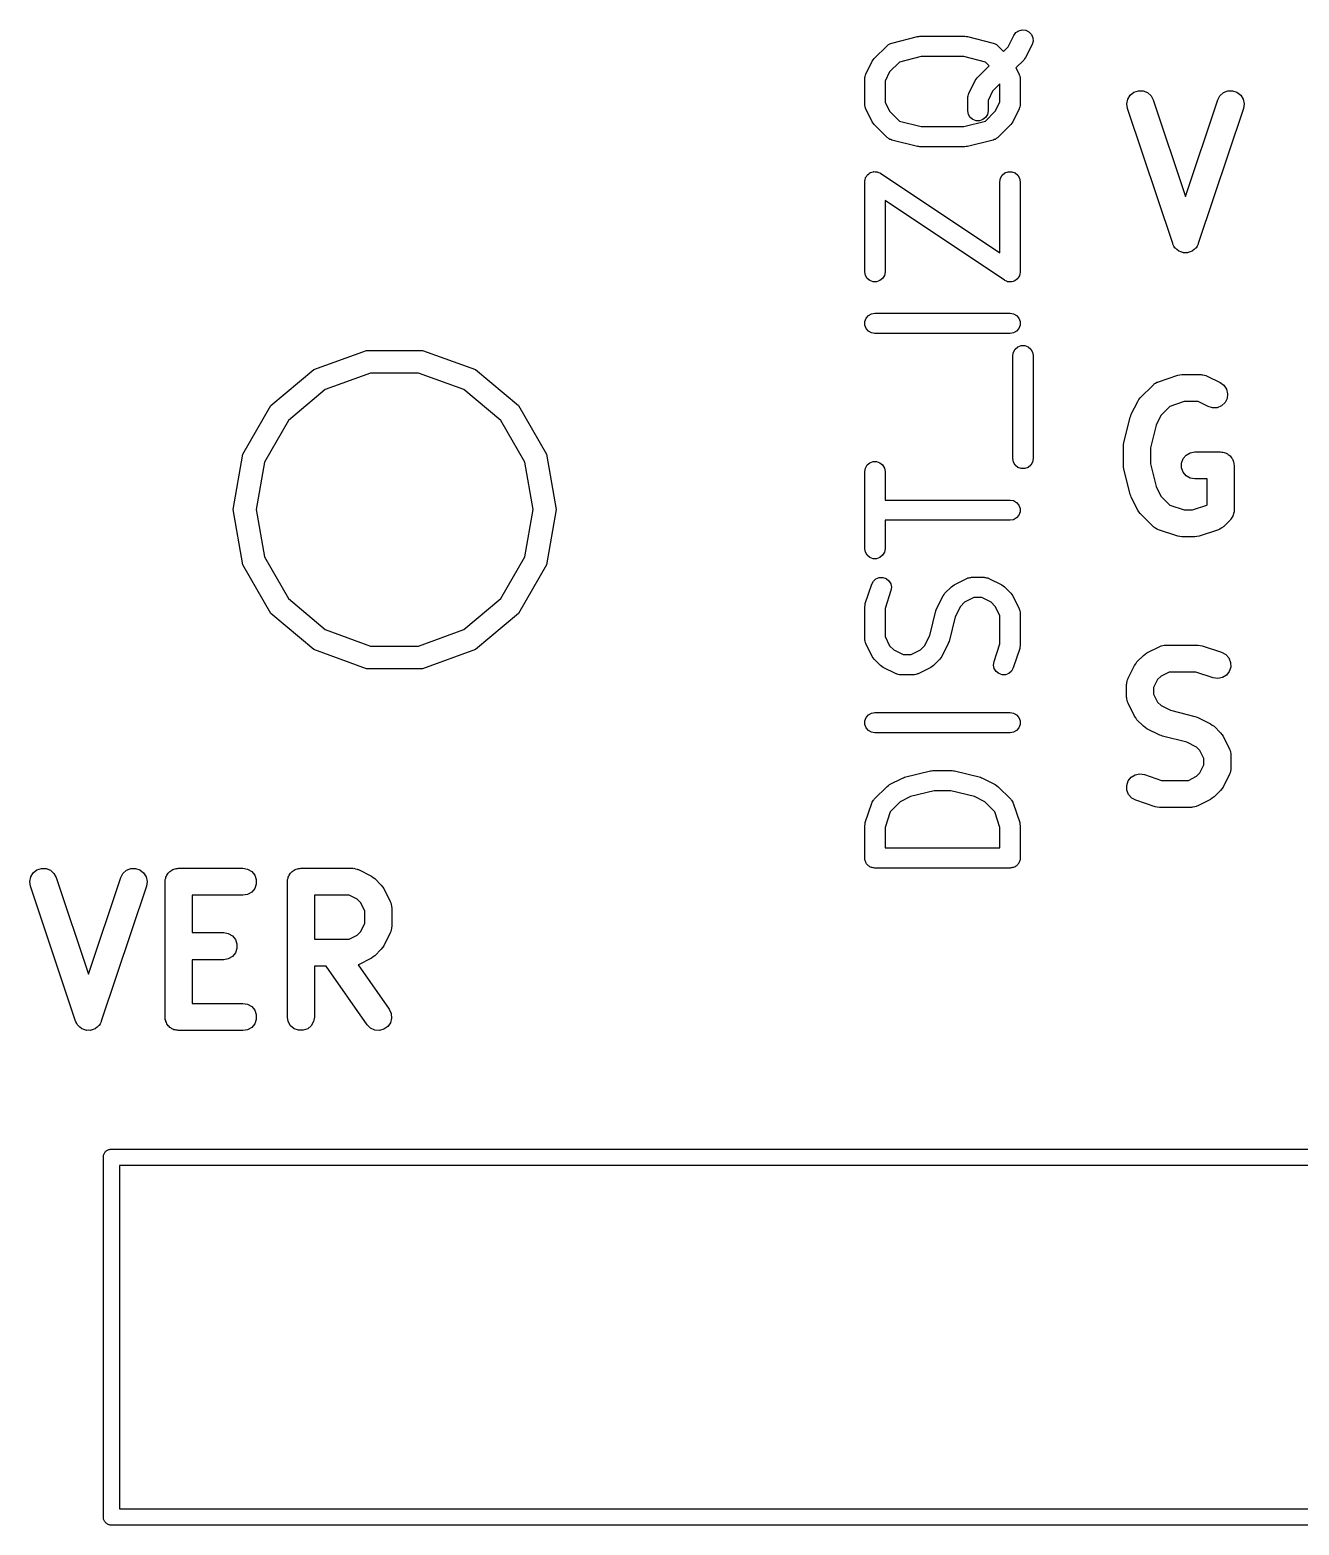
# Model space of a CAD drawing. Extents: x 0 to 100, y 0 to 100.
# Drawn here: x 15.3 to 24.69, y 49.49 to 60.55 of the extents above; entities that cross this region are included whole.
import ezdxf

# ---------------------------------------------------------------- set-up
doc = ezdxf.new("R2010")
doc.units = 0
doc.header["$MEASUREMENT"] = 0
doc.layers.add('BLACK', color=7, linetype='CONTINUOUS')

msp = doc.modelspace()

# ---------------------------------------------------------------- linework, layer by layer
at = {"layer": 'BLACK', "linetype": 'CONTINUOUS'}
for p, q in [((21.677, 60.449), (21.8675, 60.4966)), ((21.8675, 60.4966), (21.8767, 60.4972)), ((21.8767, 60.4972), (21.8857, 60.4988)), ((21.8857, 60.4988), (22.219, 60.4988)), ((22.219, 60.4988), (22.2281, 60.4972)), ((22.2281, 60.4972), (22.2372, 60.4966)), ((22.2372, 60.4966), (22.4277, 60.449)), ((22.5384, 60.4206), (22.5805, 60.505)), ((22.5805, 60.505), (22.5961, 60.5259)), ((22.5961, 60.5259), (22.6178, 60.5402)), ((22.6178, 60.5402), (22.6431, 60.5463)), ((22.6431, 60.5463), (22.669, 60.5433)), ((22.669, 60.5433), (22.6923, 60.5317)), ((22.6923, 60.5317), (22.7102, 60.5128)), ((22.7102, 60.5128), (22.7206, 60.4889)), ((22.7206, 60.4889), (22.7221, 60.4629)), ((21.547, 60.334), (21.6422, 60.4292)), ((21.6422, 60.4292), (21.6481, 60.4333)), ((21.6481, 60.4333), (21.6533, 60.4383)), ((21.6533, 60.4383), (21.6587, 60.4408)), ((21.6587, 60.4408), (21.6635, 60.4442)), ((21.6635, 60.4442), (21.6705, 60.446)), ((21.6705, 60.446), (21.677, 60.449)), ((22.4277, 60.449), (22.4343, 60.446)), ((22.4343, 60.446), (22.4412, 60.4442)), ((22.4412, 60.4442), (22.4461, 60.4408)), ((22.4461, 60.4408), (22.4515, 60.4383)), ((22.4515, 60.4383), (22.4567, 60.4333)), ((22.4567, 60.4333), (22.4626, 60.4292)), ((22.4626, 60.4292), (22.5048, 60.387)), ((22.5048, 60.387), (22.5384, 60.4206)), ((22.7147, 60.4379), (22.6671, 60.3426)), ((22.7221, 60.4629), (22.7147, 60.4379)), ((21.4853, 60.2193), (21.5329, 60.3145)), ((21.5329, 60.3145), (21.5401, 60.3242)), ((21.5401, 60.3242), (21.547, 60.334)), ((21.7336, 60.3085), (21.6616, 60.2365)), ((21.8949, 60.3488), (21.7336, 60.3085)), ((22.2098, 60.3488), (21.8949, 60.3488)), ((22.3712, 60.3085), (22.2098, 60.3488)), ((22.3089, 60.1911), (22.3987, 60.281)), ((22.3987, 60.281), (22.3712, 60.3085)), ((22.653, 60.3232), (22.596, 60.2661)), ((22.596, 60.2661), (22.6195, 60.2193)), ((22.6599, 60.333), (22.653, 60.3232)), ((22.6671, 60.3426), (22.6599, 60.333)), ((21.4774, 60.1857), (21.4781, 60.19)), ((21.4774, 59.9952), (21.4774, 60.1857)), ((21.4779, 60.1943), (21.4804, 60.2027)), ((21.4781, 60.19), (21.4779, 60.1943)), ((21.4804, 60.2027), (21.4819, 60.2114)), ((21.4819, 60.2114), (21.4841, 60.2151)), ((21.4841, 60.2151), (21.4853, 60.2193)), ((21.6616, 60.2365), (21.6274, 60.168)), ((21.6274, 60.168), (21.6274, 60.0129)), ((22.2472, 60.0764), (22.2948, 60.1716)), ((22.2948, 60.1716), (22.302, 60.1813)), ((22.302, 60.1813), (22.3089, 60.1911)), ((22.4774, 60.1475), (22.4235, 60.0937)), ((22.4774, 60.0129), (22.4774, 60.1475)), ((22.6195, 60.2193), (22.6207, 60.2151)), ((22.6207, 60.2151), (22.6229, 60.2114)), ((22.6229, 60.2114), (22.6244, 60.2027)), ((22.6244, 60.2027), (22.6269, 60.1943)), ((22.6269, 60.1943), (22.6266, 60.19)), ((22.6266, 60.19), (22.6274, 60.1857)), ((22.6274, 60.1857), (22.6274, 59.9952)), ((22.2393, 60.0429), (22.24, 60.0471)), ((22.2393, 59.9476), (22.2393, 60.0429)), ((22.2398, 60.0514), (22.2423, 60.0599)), ((22.24, 60.0471), (22.2398, 60.0514)), ((22.2423, 60.0599), (22.2438, 60.0685)), ((22.2438, 60.0685), (22.246, 60.0723)), ((22.246, 60.0723), (22.2472, 60.0764)), ((22.4235, 60.0937), (22.3893, 60.0252)), ((23.4167, 60.0004), (23.4237, 60.0344)), ((23.4237, 60.0344), (23.4418, 60.064)), ((23.4418, 60.064), (23.469, 60.0856)), ((23.469, 60.0856), (23.502, 60.0965)), ((23.502, 60.0965), (23.5367, 60.0956)), ((23.5367, 60.0956), (23.569, 60.0828)), ((23.569, 60.0828), (23.595, 60.0598)), ((23.595, 60.0598), (23.6115, 60.0292)), ((24.0885, 60.0292), (24.105, 60.0598)), ((24.105, 60.0598), (24.131, 60.0828)), ((24.131, 60.0828), (24.1633, 60.0956)), ((24.1633, 60.0956), (24.198, 60.0965)), ((24.198, 60.0965), (24.2309, 60.0856)), ((24.2309, 60.0856), (24.2582, 60.064)), ((24.2582, 60.064), (24.2763, 60.0344)), ((24.2763, 60.0344), (24.2833, 60.0004)), ((21.4781, 59.991), (21.4774, 59.9952)), ((21.4779, 59.9867), (21.4781, 59.991)), ((21.4804, 59.9782), (21.4779, 59.9867)), ((21.4819, 59.9696), (21.4804, 59.9782)), ((21.4841, 59.9658), (21.4819, 59.9696)), ((21.4853, 59.9617), (21.4841, 59.9658)), ((21.5329, 59.8665), (21.4853, 59.9617)), ((21.6274, 60.0129), (21.6616, 59.9444)), ((21.6616, 59.9444), (21.7336, 59.8725)), ((22.2438, 59.922), (22.2393, 59.9476)), ((22.2568, 59.8994), (22.2438, 59.922)), ((22.3712, 59.8725), (22.4431, 59.9444)), ((22.3848, 59.922), (22.3717, 59.8994)), ((22.3893, 59.9476), (22.3848, 59.922)), ((22.3893, 60.0252), (22.3893, 59.9476)), ((22.4431, 59.9444), (22.4774, 60.0129)), ((22.6195, 59.9617), (22.5718, 59.8665)), ((22.6207, 59.9658), (22.6195, 59.9617)), ((22.6229, 59.9696), (22.6207, 59.9658)), ((22.6244, 59.9782), (22.6229, 59.9696)), ((22.6269, 59.9867), (22.6244, 59.9782)), ((22.6274, 59.9952), (22.6266, 59.991)), ((22.6266, 59.991), (22.6269, 59.9867)), ((23.4218, 59.966), (23.4167, 60.0004)), ((23.7551, 58.966), (23.4218, 59.966)), ((23.6115, 60.0292), (23.85, 59.3138)), ((23.85, 59.3138), (24.0885, 60.0292)), ((24.2782, 59.966), (23.9449, 58.966)), ((24.2833, 60.0004), (24.2782, 59.966)), ((21.5401, 59.8568), (21.5329, 59.8665)), ((21.547, 59.847), (21.5401, 59.8568)), ((21.6422, 59.7517), (21.547, 59.847)), ((21.7336, 59.8725), (21.8949, 59.8321)), ((21.8949, 59.8321), (22.2098, 59.8321)), ((22.2098, 59.8321), (22.3712, 59.8725)), ((22.2768, 59.8827), (22.2568, 59.8994)), ((22.3013, 59.8738), (22.2768, 59.8827)), ((22.3273, 59.8738), (22.3013, 59.8738)), ((22.3518, 59.8827), (22.3273, 59.8738)), ((22.3717, 59.8994), (22.3518, 59.8827)), ((22.5578, 59.847), (22.4626, 59.7517)), ((22.5647, 59.8568), (22.5578, 59.847)), ((22.5718, 59.8665), (22.5647, 59.8568)), ((21.6481, 59.7476), (21.6422, 59.7517)), ((21.6533, 59.7426), (21.6481, 59.7476)), ((21.6587, 59.7402), (21.6533, 59.7426)), ((21.6635, 59.7368), (21.6587, 59.7402)), ((21.6705, 59.7349), (21.6635, 59.7368)), ((21.677, 59.732), (21.6705, 59.7349)), ((21.8675, 59.6844), (21.677, 59.732)), ((22.4277, 59.732), (22.2372, 59.6844)), ((22.4343, 59.7349), (22.4277, 59.732)), ((22.4412, 59.7368), (22.4343, 59.7349)), ((22.4461, 59.7402), (22.4412, 59.7368)), ((22.4515, 59.7426), (22.4461, 59.7402)), ((22.4567, 59.7476), (22.4515, 59.7426)), ((22.4626, 59.7517), (22.4567, 59.7476)), ((21.8767, 59.6837), (21.8675, 59.6844)), ((21.8857, 59.6821), (21.8767, 59.6837)), ((22.219, 59.6821), (21.8857, 59.6821)), ((22.2281, 59.6837), (22.219, 59.6821)), ((22.2372, 59.6844), (22.2281, 59.6837)), ((21.4981, 59.4756), (21.5067, 59.4819)), ((21.5067, 59.4819), (21.5149, 59.4888)), ((21.5149, 59.4888), (21.5172, 59.4896)), ((21.5172, 59.4896), (21.5191, 59.491)), ((21.5191, 59.491), (21.5293, 59.494)), ((21.5293, 59.494), (21.5394, 59.4977)), ((21.5394, 59.4977), (21.5418, 59.4977)), ((21.5418, 59.4977), (21.5441, 59.4984)), ((21.5441, 59.4984), (21.5548, 59.4977)), ((21.5548, 59.4977), (21.5654, 59.4977)), ((21.5654, 59.4977), (21.5677, 59.4968)), ((21.5677, 59.4968), (21.5701, 59.4967)), ((21.5701, 59.4967), (21.5799, 59.4924)), ((21.5799, 59.4924), (21.5899, 59.4888)), ((21.5899, 59.4888), (21.5917, 59.4872)), ((21.5917, 59.4872), (21.594, 59.4862)), ((21.594, 59.4862), (22.4774, 58.8973)), ((22.4949, 59.472), (22.5149, 59.4888)), ((22.5149, 59.4888), (22.5394, 59.4977)), ((22.5394, 59.4977), (22.5654, 59.4977)), ((22.5654, 59.4977), (22.5899, 59.4888)), ((22.5899, 59.4888), (22.6098, 59.472)), ((21.4774, 59.4238), (21.4778, 59.4262)), ((21.4774, 58.7571), (21.4774, 59.4238)), ((21.4775, 59.4286), (21.4801, 59.439)), ((21.4778, 59.4262), (21.4775, 59.4286)), ((21.4801, 59.439), (21.4819, 59.4495)), ((21.4819, 59.4495), (21.4831, 59.4516)), ((21.4831, 59.4516), (21.4837, 59.4539)), ((21.4837, 59.4539), (21.4896, 59.4628)), ((21.4896, 59.4628), (21.4949, 59.472)), ((21.4949, 59.472), (21.4968, 59.4736)), ((21.4968, 59.4736), (21.4981, 59.4756)), ((22.4774, 59.4238), (22.4819, 59.4495)), ((22.4774, 58.8973), (22.4774, 59.4238)), ((22.4819, 59.4495), (22.4949, 59.472)), ((22.6098, 59.472), (22.6229, 59.4495)), ((22.6229, 59.4495), (22.6274, 59.4238)), ((22.6274, 59.4238), (22.6274, 58.7571)), ((22.5108, 58.6947), (21.6274, 59.2837)), ((21.6274, 59.2837), (21.6274, 58.7571)), ((23.7564, 58.9636), (23.7551, 58.966)), ((23.757, 58.9609), (23.7564, 58.9636)), ((23.7647, 58.9484), (23.757, 58.9609)), ((23.7717, 58.9355), (23.7647, 58.9484)), ((23.7737, 58.9336), (23.7717, 58.9355)), ((23.7752, 58.9313), (23.7737, 58.9336)), ((23.7867, 58.9222), (23.7752, 58.9313)), ((23.9248, 58.9313), (23.9133, 58.9221)), ((23.9263, 58.9336), (23.9248, 58.9313)), ((23.9283, 58.9355), (23.9263, 58.9336)), ((23.9353, 58.9483), (23.9283, 58.9355)), ((23.943, 58.9609), (23.9353, 58.9483)), ((23.9436, 58.9636), (23.943, 58.9609)), ((23.9449, 58.966), (23.9436, 58.9636)), ((23.7977, 58.9124), (23.7867, 58.9222)), ((23.8002, 58.9114), (23.7977, 58.9124)), ((23.8024, 58.9097), (23.8002, 58.9114)), ((23.8163, 58.905), (23.8024, 58.9097)), ((23.83, 58.8996), (23.8163, 58.905)), ((23.8327, 58.8996), (23.83, 58.8996)), ((23.8353, 58.8987), (23.8327, 58.8996)), ((23.85, 58.8991), (23.8353, 58.8987)), ((23.8647, 58.8987), (23.85, 58.8991)), ((23.8673, 58.8996), (23.8647, 58.8987)), ((23.87, 58.8996), (23.8673, 58.8996)), ((23.8837, 58.905), (23.87, 58.8996)), ((23.8976, 58.9097), (23.8837, 58.905)), ((23.8998, 58.9114), (23.8976, 58.9097)), ((23.9023, 58.9124), (23.8998, 58.9114)), ((23.9133, 58.9221), (23.9023, 58.9124)), ((21.4819, 58.7315), (21.4774, 58.7571)), ((21.4949, 58.7089), (21.4819, 58.7315)), ((21.5149, 58.6922), (21.4949, 58.7089)), ((21.6098, 58.7089), (21.5899, 58.6922)), ((21.6229, 58.7315), (21.6098, 58.7089)), ((21.6274, 58.7571), (21.6229, 58.7315)), ((22.6066, 58.7053), (22.598, 58.699)), ((22.608, 58.7074), (22.6066, 58.7053)), ((22.6098, 58.7089), (22.608, 58.7074)), ((22.6151, 58.7181), (22.6098, 58.7089)), ((22.6211, 58.727), (22.6151, 58.7181)), ((22.6216, 58.7294), (22.6211, 58.727)), ((22.6229, 58.7315), (22.6216, 58.7294)), ((22.6247, 58.742), (22.6229, 58.7315)), ((22.6272, 58.7523), (22.6247, 58.742)), ((22.6274, 58.7571), (22.627, 58.7547)), ((22.627, 58.7547), (22.6272, 58.7523)), ((21.5394, 58.6833), (21.5149, 58.6922)), ((21.5654, 58.6833), (21.5394, 58.6833)), ((21.5899, 58.6922), (21.5654, 58.6833)), ((22.513, 58.6938), (22.5108, 58.6947)), ((22.5149, 58.6922), (22.513, 58.6938)), ((22.5249, 58.6886), (22.5149, 58.6922)), ((22.5346, 58.6843), (22.5249, 58.6886)), ((22.5371, 58.6841), (22.5346, 58.6843)), ((22.5394, 58.6833), (22.5371, 58.6841)), ((22.55, 58.6833), (22.5394, 58.6833)), ((22.5606, 58.6826), (22.55, 58.6833)), ((22.563, 58.6833), (22.5606, 58.6826)), ((22.5654, 58.6833), (22.563, 58.6833)), ((22.5754, 58.6869), (22.5654, 58.6833)), ((22.5856, 58.6899), (22.5754, 58.6869)), ((22.5876, 58.6914), (22.5856, 58.6899)), ((22.5899, 58.6922), (22.5876, 58.6914)), ((22.598, 58.699), (22.5899, 58.6922)), ((21.4785, 58.3892), (21.4874, 58.4137)), ((21.4785, 58.3632), (21.4785, 58.3892)), ((21.4874, 58.4137), (21.5042, 58.4336)), ((21.5042, 58.4336), (21.5267, 58.4467)), ((21.5267, 58.4467), (21.5524, 58.4512)), ((21.5524, 58.4512), (22.5524, 58.4512)), ((22.5524, 58.4512), (22.578, 58.4467)), ((22.578, 58.4467), (22.6006, 58.4336)), ((22.6006, 58.4336), (22.6173, 58.4137)), ((22.6173, 58.4137), (22.6262, 58.3892)), ((22.6262, 58.3892), (22.6262, 58.3632)), ((21.4874, 58.3387), (21.4785, 58.3632)), ((21.5042, 58.3187), (21.4874, 58.3387)), ((21.5267, 58.3057), (21.5042, 58.3187)), ((21.5524, 58.3012), (21.5267, 58.3057)), ((22.5524, 58.3012), (21.5524, 58.3012)), ((22.578, 58.3057), (22.5524, 58.3012)), ((22.6006, 58.3187), (22.578, 58.3057)), ((22.6173, 58.3387), (22.6006, 58.3187)), ((22.6262, 58.3632), (22.6173, 58.3387)), ((17.4025, 58.0349), (17.7925, 58.1768)), ((17.7925, 58.1768), (18.2075, 58.1768)), ((18.2075, 58.1768), (18.5975, 58.0349)), ((22.5726, 58.1381), (22.5771, 58.1637)), ((22.5771, 58.1637), (22.5902, 58.1863)), ((22.5902, 58.1863), (22.6101, 58.203)), ((22.6101, 58.203), (22.6346, 58.212)), ((22.6346, 58.212), (22.6606, 58.212)), ((22.6606, 58.212), (22.6851, 58.203)), ((22.6851, 58.203), (22.7051, 58.1863)), ((22.7051, 58.1863), (22.7181, 58.1637)), ((22.7181, 58.1637), (22.7226, 58.1381)), ((22.5726, 57.3762), (22.5726, 58.1381)), ((22.7226, 58.1381), (22.7226, 57.3762)), ((17.0846, 57.7681), (17.4025, 58.0349)), ((17.822, 58.0094), (17.4875, 57.8877)), ((18.178, 58.0094), (17.822, 58.0094)), ((18.5125, 57.8877), (18.178, 58.0094)), ((18.5975, 58.0349), (18.9154, 57.7681)), ((23.6188, 57.9283), (23.6291, 57.9339)), ((23.6291, 57.9339), (23.6387, 57.9406)), ((23.6387, 57.9406), (23.6443, 57.9421)), ((23.6443, 57.9421), (23.6493, 57.9449)), ((23.6493, 57.9449), (23.7922, 57.9925)), ((23.7922, 57.9925), (23.808, 57.9948)), ((23.808, 57.9948), (23.8238, 57.9976)), ((23.8238, 57.9976), (23.9667, 57.9976)), ((23.9667, 57.9976), (23.9723, 57.9966)), ((23.9723, 57.9966), (23.9781, 57.997)), ((23.9781, 57.997), (23.9893, 57.9936)), ((23.9893, 57.9936), (24.0009, 57.9916)), ((24.0009, 57.9916), (24.0059, 57.9887)), ((24.0059, 57.9887), (24.0114, 57.9871)), ((24.0114, 57.9871), (24.1066, 57.9394)), ((24.1066, 57.9394), (24.1345, 57.9188)), ((17.4875, 57.8877), (17.2148, 57.6589)), ((18.7852, 57.6589), (18.5125, 57.8877)), ((23.5058, 57.8123), (23.515, 57.8255)), ((23.515, 57.8255), (23.6102, 57.9207)), ((23.6102, 57.9207), (23.615, 57.924)), ((23.615, 57.924), (23.6188, 57.9283)), ((24.1345, 57.9188), (24.1537, 57.8898)), ((24.1578, 57.8215), (24.1422, 57.7904)), ((24.1537, 57.8898), (24.1617, 57.856)), ((24.1617, 57.856), (24.1578, 57.8215)), ((16.8771, 57.4087), (17.0846, 57.7681)), ((18.9154, 57.7681), (19.1229, 57.4087)), ((23.4487, 57.7042), (23.4963, 57.7995)), ((23.4963, 57.7995), (23.5058, 57.8123)), ((23.735, 57.7626), (23.6679, 57.6955)), ((23.84, 57.7976), (23.735, 57.7626)), ((23.9431, 57.7976), (23.84, 57.7976)), ((24.0172, 57.7606), (23.9431, 57.7976)), ((24.0505, 57.7507), (24.0172, 57.7606)), ((24.0851, 57.7527), (24.0505, 57.7507)), ((24.117, 57.7665), (24.0851, 57.7527)), ((24.1422, 57.7904), (24.117, 57.7665)), ((17.2148, 57.6589), (17.0368, 57.3506)), ((18.9632, 57.3506), (18.7852, 57.6589)), ((23.3935, 57.4933), (23.4411, 57.6838)), ((23.4411, 57.6838), (23.4455, 57.6938)), ((23.4455, 57.6938), (23.4487, 57.7042)), ((23.6324, 57.6246), (23.5905, 57.4567)), ((23.6679, 57.6955), (23.6324, 57.6246)), ((23.3926, 57.4811), (23.3935, 57.4933)), ((16.805, 57), (16.8771, 57.4087)), ((19.1229, 57.4087), (19.195, 57)), ((23.3905, 57.469), (23.3926, 57.4811)), ((23.3905, 57.3262), (23.3905, 57.469)), ((23.5905, 57.4567), (23.5905, 57.3385)), ((23.8324, 57.3762), (23.8548, 57.4028)), ((23.8548, 57.4028), (23.8848, 57.4202)), ((23.8848, 57.4202), (23.919, 57.4262)), ((23.919, 57.4262), (24.1095, 57.4262)), ((24.1095, 57.4262), (24.1181, 57.4247)), ((24.1181, 57.4247), (24.1269, 57.4247)), ((24.1269, 57.4247), (24.1351, 57.4217)), ((24.1351, 57.4217), (24.1437, 57.4202)), ((24.1437, 57.4202), (24.1513, 57.4158)), ((24.1513, 57.4158), (24.1595, 57.4128)), ((24.1595, 57.4128), (24.1662, 57.4072)), ((24.1662, 57.4072), (24.1738, 57.4028)), ((24.1738, 57.4028), (24.1794, 57.3961)), ((24.1794, 57.3961), (24.1861, 57.3905)), ((24.1861, 57.3905), (24.1905, 57.3829)), ((24.1905, 57.3829), (24.1961, 57.3762)), ((17.0368, 57.3506), (16.975, 57)), ((19.025, 57), (18.9632, 57.3506)), ((21.4774, 57.281), (21.4819, 57.3066)), ((21.4774, 56.7095), (21.4774, 57.281)), ((21.4819, 57.3066), (21.4949, 57.3292)), ((21.4949, 57.3292), (21.5149, 57.3459)), ((21.5149, 57.3459), (21.5394, 57.3548)), ((21.5394, 57.3548), (21.5654, 57.3548)), ((21.5654, 57.3548), (21.5899, 57.3459)), ((21.5899, 57.3459), (21.6098, 57.3292)), ((21.6098, 57.3292), (21.6229, 57.3066)), ((21.6229, 57.3066), (21.6274, 57.281)), ((21.6274, 57.281), (21.6274, 57.0702)), ((22.5771, 57.3505), (22.5726, 57.3762)), ((22.5902, 57.328), (22.5771, 57.3505)), ((22.6101, 57.3112), (22.5902, 57.328)), ((22.6346, 57.3023), (22.6101, 57.3112)), ((22.6606, 57.3023), (22.6346, 57.3023)), ((22.6851, 57.3112), (22.6606, 57.3023)), ((22.7051, 57.328), (22.6851, 57.3112)), ((22.7181, 57.3505), (22.7051, 57.328)), ((22.7226, 57.3762), (22.7181, 57.3505)), ((23.3926, 57.3141), (23.3905, 57.3262)), ((23.3935, 57.3019), (23.3926, 57.3141)), ((23.4411, 57.1115), (23.3935, 57.3019)), ((23.5905, 57.3385), (23.6324, 57.1706)), ((23.8206, 57.3436), (23.8324, 57.3762)), ((23.8206, 57.3088), (23.8206, 57.3436)), ((23.8324, 57.2762), (23.8206, 57.3088)), ((23.8548, 57.2496), (23.8324, 57.2762)), ((24.1961, 57.3762), (24.1991, 57.368)), ((24.1991, 57.368), (24.2035, 57.3604)), ((24.2035, 57.3604), (24.205, 57.3518)), ((24.205, 57.3518), (24.208, 57.3436)), ((24.208, 57.3436), (24.208, 57.3348)), ((24.208, 57.3348), (24.2095, 57.3262)), ((24.2095, 57.3262), (24.2095, 56.9929)), ((23.6324, 57.1706), (23.6679, 57.0997)), ((23.8848, 57.2322), (23.8548, 57.2496)), ((23.919, 57.2262), (23.8848, 57.2322)), ((24.0095, 57.2262), (23.919, 57.2262)), ((24.0095, 57.0343), (24.0095, 57.2262)), ((21.6274, 57.0702), (22.5524, 57.0702)), ((22.5524, 57.0702), (22.578, 57.0657)), ((22.578, 57.0657), (22.6006, 57.0527)), ((22.6006, 57.0527), (22.6173, 57.0327)), ((23.4455, 57.1015), (23.4411, 57.1115)), ((23.4487, 57.091), (23.4455, 57.1015)), ((23.4963, 56.9958), (23.4487, 57.091)), ((23.6679, 57.0997), (23.735, 57.0326)), ((16.8771, 56.5913), (16.805, 57)), ((16.975, 57), (17.0368, 56.6494)), ((18.9632, 56.6494), (19.025, 57)), ((19.195, 57), (19.1229, 56.5913)), ((22.6006, 56.9378), (22.578, 56.9248)), ((22.6173, 56.9577), (22.6006, 56.9378)), ((22.6173, 57.0327), (22.6262, 57.0083)), ((22.6262, 56.9822), (22.6173, 56.9577)), ((22.6262, 57.0083), (22.6262, 56.9822)), ((23.5058, 56.9829), (23.4963, 56.9958)), ((23.515, 56.9698), (23.5058, 56.9829)), ((23.6102, 56.8745), (23.515, 56.9698)), ((23.735, 57.0326), (23.84, 56.9976)), ((23.84, 56.9976), (23.9028, 56.9976)), ((23.9028, 56.9976), (24.0079, 57.0326)), ((24.0079, 57.0326), (24.0095, 57.0343)), ((24.1927, 56.9399), (24.1861, 56.9286)), ((24.2002, 56.9506), (24.1927, 56.9399)), ((24.2013, 56.9548), (24.2002, 56.9506)), ((24.2035, 56.9587), (24.2013, 56.9548)), ((24.2058, 56.9715), (24.2035, 56.9587)), ((24.2091, 56.9841), (24.2058, 56.9715)), ((24.2095, 56.9929), (24.2088, 56.9885)), ((24.2088, 56.9885), (24.2091, 56.9841)), ((22.5524, 56.9202), (21.6274, 56.9202)), ((21.6274, 56.9202), (21.6274, 56.7095)), ((22.578, 56.9248), (22.5524, 56.9202)), ((23.615, 56.8712), (23.6102, 56.8745)), ((23.6188, 56.8669), (23.615, 56.8712)), ((23.6291, 56.8613), (23.6188, 56.8669)), ((23.6387, 56.8546), (23.6291, 56.8613)), ((23.6443, 56.8531), (23.6387, 56.8546)), ((23.6493, 56.8504), (23.6443, 56.8531)), ((23.7922, 56.8028), (23.6493, 56.8504)), ((24.0935, 56.8504), (23.9507, 56.8028)), ((24.0986, 56.8531), (24.0935, 56.8504)), ((24.1042, 56.8546), (24.0986, 56.8531)), ((24.1138, 56.8613), (24.1042, 56.8546)), ((24.1241, 56.8669), (24.1138, 56.8613)), ((24.1279, 56.8712), (24.1241, 56.8669)), ((24.1326, 56.8745), (24.1279, 56.8712)), ((24.1802, 56.9221), (24.1326, 56.8745)), ((24.1828, 56.9258), (24.1802, 56.9221)), ((24.1861, 56.9286), (24.1828, 56.9258)), ((23.808, 56.8004), (23.7922, 56.8028)), ((23.8238, 56.7976), (23.808, 56.8004)), ((23.919, 56.7976), (23.8238, 56.7976)), ((23.9348, 56.8004), (23.919, 56.7976)), ((23.9507, 56.8028), (23.9348, 56.8004)), ((17.0368, 56.6494), (17.2148, 56.3411)), ((18.7852, 56.3411), (18.9632, 56.6494)), ((21.4819, 56.6839), (21.4774, 56.7095)), ((21.4949, 56.6613), (21.4819, 56.6839)), ((21.5149, 56.6446), (21.4949, 56.6613)), ((21.5394, 56.6357), (21.5149, 56.6446)), ((21.5654, 56.6357), (21.5394, 56.6357)), ((21.5899, 56.6446), (21.5654, 56.6357)), ((21.6098, 56.6613), (21.5899, 56.6446)), ((21.6229, 56.6839), (21.6098, 56.6613)), ((21.6274, 56.7095), (21.6229, 56.6839)), ((17.0846, 56.2319), (16.8771, 56.5913)), ((19.1229, 56.5913), (18.9154, 56.2319)), ((21.5607, 56.4877), (21.585, 56.4973)), ((21.585, 56.4973), (21.611, 56.498)), ((21.611, 56.498), (21.6357, 56.4898)), ((22.2373, 56.4921), (22.241, 56.4943)), ((22.241, 56.4943), (22.2497, 56.4958)), ((22.2497, 56.4958), (22.2581, 56.4983)), ((22.2581, 56.4983), (22.2624, 56.4981)), ((22.2624, 56.4981), (22.2667, 56.4988)), ((22.2667, 56.4988), (22.3619, 56.4988)), ((22.3619, 56.4988), (22.3662, 56.4981)), ((22.3662, 56.4981), (22.3705, 56.4983)), ((22.3705, 56.4983), (22.3789, 56.4958)), ((22.3789, 56.4958), (22.3876, 56.4943)), ((22.3876, 56.4943), (22.3913, 56.4921)), ((21.4812, 56.3047), (21.5288, 56.4475)), ((21.5288, 56.4475), (21.5413, 56.4704)), ((21.5413, 56.4704), (21.5607, 56.4877)), ((21.6712, 56.4001), (21.6274, 56.2688)), ((21.6357, 56.4898), (21.6561, 56.4736)), ((21.6561, 56.4736), (21.6698, 56.4514)), ((21.6698, 56.4514), (21.675, 56.4259)), ((21.675, 56.4259), (21.6712, 56.4001)), ((22.0708, 56.3816), (22.1184, 56.4292)), ((22.1184, 56.4292), (22.1282, 56.4361)), ((22.1282, 56.4361), (22.1379, 56.4433)), ((22.1379, 56.4433), (22.2331, 56.4909)), ((22.2331, 56.4909), (22.2373, 56.4921)), ((22.3913, 56.4921), (22.3954, 56.4909)), ((22.3954, 56.4909), (22.4907, 56.4433)), ((22.4907, 56.4433), (22.5003, 56.4361)), ((22.5003, 56.4361), (22.5102, 56.4292)), ((22.5102, 56.4292), (22.5578, 56.3816)), ((17.2148, 56.3411), (17.4875, 56.1123)), ((18.5125, 56.1123), (18.7852, 56.3411)), ((21.4774, 56.281), (21.4795, 56.2928)), ((21.4774, 56.0429), (21.4774, 56.281)), ((21.4795, 56.2928), (21.4812, 56.3047)), ((22.0091, 56.2669), (22.0567, 56.3621)), ((22.0567, 56.3621), (22.0639, 56.3718)), ((22.0639, 56.3718), (22.0708, 56.3816)), ((22.1854, 56.2841), (22.147, 56.2072)), ((22.2159, 56.3146), (22.1854, 56.2841)), ((22.2844, 56.3488), (22.2159, 56.3146)), ((22.3442, 56.3488), (22.2844, 56.3488)), ((22.4127, 56.3146), (22.3442, 56.3488)), ((22.4431, 56.2841), (22.4127, 56.3146)), ((22.4774, 56.2156), (22.4431, 56.2841)), ((22.5578, 56.3816), (22.5647, 56.3718)), ((22.5647, 56.3718), (22.5718, 56.3621)), ((22.5718, 56.3621), (22.6195, 56.2669)), ((17.4025, 55.9651), (17.0846, 56.2319)), ((18.9154, 56.2319), (18.5975, 55.9651)), ((21.6274, 56.2688), (21.6274, 56.0606)), ((21.9578, 56.069), (22.0034, 56.2515)), ((22.0034, 56.2515), (22.0068, 56.259)), ((22.0068, 56.259), (22.0091, 56.2669)), ((22.147, 56.2072), (22.1013, 56.0247)), ((22.4774, 56.0074), (22.4774, 56.2156)), ((22.6195, 56.2669), (22.6207, 56.2627)), ((22.6207, 56.2627), (22.6229, 56.259)), ((22.6229, 56.259), (22.6244, 56.2503)), ((22.6244, 56.2503), (22.6269, 56.2419)), ((22.6269, 56.2419), (22.6266, 56.2376)), ((22.6266, 56.2376), (22.6274, 56.2333)), ((22.6274, 56.2333), (22.6274, 55.9952)), ((17.4875, 56.1123), (17.822, 55.9906)), ((18.178, 55.9906), (18.5125, 56.1123)), ((21.6274, 56.0606), (21.6616, 55.992)), ((21.9193, 55.992), (21.9578, 56.069)), ((17.7925, 55.8232), (17.4025, 55.9651)), ((17.822, 55.9906), (18.178, 55.9906)), ((18.5975, 55.9651), (18.2075, 55.8232)), ((21.4781, 56.0386), (21.4774, 56.0429)), ((21.4779, 56.0343), (21.4781, 56.0386)), ((21.4804, 56.0259), (21.4779, 56.0343)), ((21.4819, 56.0172), (21.4804, 56.0259)), ((21.4841, 56.0135), (21.4819, 56.0172)), ((21.4853, 56.0093), (21.4841, 56.0135)), ((21.5329, 55.9141), (21.4853, 56.0093)), ((21.6616, 55.992), (21.692, 55.9616)), ((21.692, 55.9616), (21.7606, 55.9274)), ((21.8204, 55.9274), (21.8889, 55.9616)), ((21.8889, 55.9616), (21.9193, 55.992)), ((22.0957, 56.0093), (22.048, 55.9141)), ((22.098, 56.0172), (22.0957, 56.0093)), ((22.1013, 56.0247), (22.098, 56.0172)), ((22.4336, 55.8761), (22.4774, 56.0074)), ((22.6235, 55.9715), (22.5759, 55.8287)), ((22.6253, 55.9834), (22.6235, 55.9715)), ((22.6274, 55.9952), (22.6253, 55.9834)), ((23.5648, 55.9394), (23.66, 55.9871)), ((23.66, 55.9871), (23.6656, 55.9887)), ((23.6656, 55.9887), (23.6706, 55.9916)), ((23.6706, 55.9916), (23.6821, 55.9936)), ((23.6821, 55.9936), (23.6933, 55.997)), ((23.6933, 55.997), (23.6991, 55.9966)), ((23.6991, 55.9966), (23.7048, 55.9976)), ((23.7048, 55.9976), (23.9429, 55.9976)), ((23.9429, 55.9976), (23.9586, 55.9948)), ((23.9586, 55.9948), (23.9745, 55.9925)), ((23.9745, 55.9925), (24.1173, 55.9449)), ((24.1173, 55.9449), (24.1479, 55.9283)), ((21.5401, 55.9044), (21.5329, 55.9141)), ((21.547, 55.8946), (21.5401, 55.9044)), ((21.5946, 55.847), (21.547, 55.8946)), ((21.6044, 55.8401), (21.5946, 55.847)), ((21.6141, 55.8329), (21.6044, 55.8401)), ((21.7093, 55.7853), (21.6141, 55.8329)), ((21.7606, 55.9274), (21.8204, 55.9274)), ((21.9669, 55.8329), (21.8716, 55.7853)), ((21.9765, 55.8401), (21.9669, 55.8329)), ((21.9864, 55.847), (21.9765, 55.8401)), ((22.034, 55.8946), (21.9864, 55.847)), ((22.0409, 55.9044), (22.034, 55.8946)), ((22.048, 55.9141), (22.0409, 55.9044)), ((22.4298, 55.8503), (22.4336, 55.8761)), ((22.435, 55.8248), (22.4298, 55.8503)), ((23.4248, 55.7519), (23.4725, 55.8471)), ((23.4725, 55.8471), (23.482, 55.86)), ((23.482, 55.86), (23.4912, 55.8731)), ((23.4912, 55.8731), (23.5388, 55.9207)), ((23.5388, 55.9207), (23.5519, 55.9299)), ((23.5519, 55.9299), (23.5648, 55.9394)), ((24.1479, 55.9283), (24.1709, 55.9023)), ((24.1709, 55.9023), (24.1837, 55.87)), ((24.1846, 55.8353), (24.1736, 55.8024)), ((24.1837, 55.87), (24.1846, 55.8353)), ((18.2075, 55.8232), (17.7925, 55.8232)), ((21.7135, 55.7841), (21.7093, 55.7853)), ((21.7172, 55.7819), (21.7135, 55.7841)), ((21.7259, 55.7804), (21.7172, 55.7819)), ((21.7343, 55.7779), (21.7259, 55.7804)), ((21.7386, 55.7781), (21.7343, 55.7779)), ((21.7429, 55.7774), (21.7386, 55.7781)), ((21.8381, 55.7774), (21.7429, 55.7774)), ((21.8424, 55.7781), (21.8381, 55.7774)), ((21.8467, 55.7779), (21.8424, 55.7781)), ((21.8551, 55.7804), (21.8467, 55.7779)), ((21.8637, 55.7819), (21.8551, 55.7804)), ((21.8675, 55.7841), (21.8637, 55.7819)), ((21.8716, 55.7853), (21.8675, 55.7841)), ((22.4486, 55.8026), (22.435, 55.8248)), ((22.469, 55.7864), (22.4486, 55.8026)), ((22.4938, 55.7782), (22.469, 55.7864)), ((22.5198, 55.7789), (22.4938, 55.7782)), ((22.544, 55.7885), (22.5198, 55.7789)), ((22.5635, 55.8058), (22.544, 55.7885)), ((22.5759, 55.8287), (22.5635, 55.8058)), ((23.4149, 55.7186), (23.4183, 55.7298)), ((23.4183, 55.7298), (23.4203, 55.7413)), ((23.4203, 55.7413), (23.4232, 55.7463)), ((23.4232, 55.7463), (23.4248, 55.7519)), ((23.6441, 55.7431), (23.6143, 55.6835)), ((23.6688, 55.7678), (23.6441, 55.7431)), ((23.7284, 55.7976), (23.6688, 55.7678)), ((23.9266, 55.7976), (23.7284, 55.7976)), ((24.0541, 55.7551), (23.9266, 55.7976)), ((24.0884, 55.75), (24.0541, 55.7551)), ((24.1225, 55.757), (24.0884, 55.75)), ((24.1521, 55.7752), (24.1225, 55.757)), ((24.1736, 55.8024), (24.1521, 55.7752)), ((23.4143, 55.7071), (23.4153, 55.7128)), ((23.4143, 55.6119), (23.4143, 55.7071)), ((23.4153, 55.6062), (23.4143, 55.6119)), ((23.4153, 55.7128), (23.4149, 55.7186)), ((23.6143, 55.6835), (23.6143, 55.6355)), ((23.6143, 55.6355), (23.6441, 55.5759)), ((21.5267, 55.4943), (21.5524, 55.4988)), ((21.5524, 55.4988), (22.5524, 55.4988)), ((22.5524, 55.4988), (22.578, 55.4943)), ((23.4149, 55.6005), (23.4153, 55.6062)), ((23.4183, 55.5892), (23.4149, 55.6005)), ((23.4203, 55.5777), (23.4183, 55.5892)), ((23.4232, 55.5727), (23.4203, 55.5777)), ((23.4248, 55.5672), (23.4232, 55.5727)), ((23.4725, 55.4719), (23.4248, 55.5672)), ((23.6441, 55.5759), (23.6688, 55.5512)), ((23.6688, 55.5512), (23.7397, 55.5158)), ((23.7397, 55.5158), (23.9195, 55.4708)), ((21.4785, 55.4368), (21.4874, 55.4613)), ((21.4785, 55.4108), (21.4785, 55.4368)), ((21.4874, 55.3863), (21.4785, 55.4108)), ((21.4874, 55.4613), (21.5042, 55.4813)), ((21.5042, 55.4813), (21.5267, 55.4943)), ((22.578, 55.4943), (22.6006, 55.4813)), ((22.6006, 55.4813), (22.6173, 55.4613)), ((22.6173, 55.4613), (22.6262, 55.4368)), ((22.6262, 55.4108), (22.6173, 55.3863)), ((22.6262, 55.4368), (22.6262, 55.4108)), ((23.482, 55.4591), (23.4725, 55.4719)), ((23.4912, 55.446), (23.482, 55.4591)), ((23.5388, 55.3983), (23.4912, 55.446)), ((23.5519, 55.3892), (23.5388, 55.3983)), ((23.5648, 55.3796), (23.5519, 55.3892)), ((23.9195, 55.4708), (23.9295, 55.4664)), ((23.9295, 55.4664), (23.94, 55.4633)), ((23.94, 55.4633), (24.0352, 55.4156)), ((24.0352, 55.4156), (24.048, 55.4061)), ((24.048, 55.4061), (24.0612, 55.3969)), ((24.0612, 55.3969), (24.1088, 55.3493)), ((21.5042, 55.3664), (21.4874, 55.3863)), ((21.5267, 55.3533), (21.5042, 55.3664)), ((21.5524, 55.3488), (21.5267, 55.3533)), ((22.5524, 55.3488), (21.5524, 55.3488)), ((22.578, 55.3533), (22.5524, 55.3488)), ((22.6006, 55.3664), (22.578, 55.3533)), ((22.6173, 55.3863), (22.6006, 55.3664)), ((23.66, 55.332), (23.5648, 55.3796)), ((23.6705, 55.3289), (23.66, 55.332)), ((23.6805, 55.3244), (23.6705, 55.3289)), ((23.8603, 55.2795), (23.6805, 55.3244)), ((23.9312, 55.244), (23.8603, 55.2795)), ((24.1088, 55.3493), (24.118, 55.3362)), ((24.118, 55.3362), (24.1275, 55.3233)), ((24.1275, 55.3233), (24.1752, 55.2281)), ((23.9559, 55.2193), (23.9312, 55.244)), ((23.9857, 55.1597), (23.9559, 55.2193)), ((24.1752, 55.2281), (24.1768, 55.2225)), ((24.1768, 55.2225), (24.1797, 55.2175)), ((24.1797, 55.2175), (24.1817, 55.206)), ((24.1817, 55.206), (24.1851, 55.1948)), ((24.1851, 55.1948), (24.1847, 55.189)), ((24.1847, 55.189), (24.1857, 55.1833)), ((24.1857, 55.1833), (24.1857, 55.0881)), ((21.7723, 55.0204), (21.9628, 55.068)), ((21.9628, 55.068), (21.9719, 55.0686)), ((21.9719, 55.0686), (21.981, 55.0702)), ((21.981, 55.0702), (22.1238, 55.0702)), ((22.1238, 55.0702), (22.1328, 55.0686)), ((22.1328, 55.0686), (22.142, 55.068)), ((22.142, 55.068), (22.3325, 55.0204)), ((23.9559, 55.0521), (23.9857, 55.1117)), ((23.9857, 55.1117), (23.9857, 55.1597)), ((24.1817, 55.0654), (24.1797, 55.0539)), ((24.1851, 55.0767), (24.1817, 55.0654)), ((24.1857, 55.0881), (24.1847, 55.0824)), ((24.1847, 55.0824), (24.1851, 55.0767)), ((21.547, 54.8578), (21.6422, 54.953)), ((21.6422, 54.953), (21.652, 54.9599)), ((21.652, 54.9599), (21.6617, 54.9671)), ((21.6617, 54.9671), (21.7569, 55.0147)), ((21.7569, 55.0147), (21.7648, 55.017)), ((21.7648, 55.017), (21.7723, 55.0204)), ((22.3325, 55.0204), (22.34, 55.017)), ((22.34, 55.017), (22.3478, 55.0147)), ((22.3478, 55.0147), (22.4431, 54.9671)), ((22.4431, 54.9671), (22.4527, 54.9599)), ((22.4527, 54.9599), (22.4626, 54.953)), ((22.4626, 54.953), (22.5578, 54.8578)), ((23.4154, 54.9599), (23.4263, 54.9929)), ((23.4163, 54.9252), (23.4154, 54.9599)), ((23.4263, 54.9929), (23.4479, 55.0201)), ((23.4479, 55.0201), (23.4775, 55.0382)), ((23.4775, 55.0382), (23.5116, 55.0452)), ((23.5116, 55.0452), (23.5459, 55.0401)), ((23.5459, 55.0401), (23.6734, 54.9976)), ((23.6734, 54.9976), (23.8716, 54.9976)), ((23.8716, 54.9976), (23.9312, 55.0274)), ((23.9312, 55.0274), (23.9559, 55.0521)), ((24.1275, 54.9481), (24.118, 54.9353)), ((24.1752, 55.0434), (24.1275, 54.9481)), ((24.1768, 55.0489), (24.1752, 55.0434)), ((24.1797, 55.0539), (24.1768, 55.0489)), ((21.5309, 54.8323), (21.532, 54.8365)), ((21.532, 54.8365), (21.5371, 54.8437)), ((21.5371, 54.8437), (21.5413, 54.8514)), ((21.5413, 54.8514), (21.5445, 54.8543)), ((21.5445, 54.8543), (21.547, 54.8578)), ((21.7397, 54.8384), (21.6656, 54.7642)), ((21.8167, 54.8769), (21.7397, 54.8384)), ((21.9902, 54.9202), (21.8167, 54.8769)), ((22.1146, 54.9202), (21.9902, 54.9202)), ((22.2881, 54.8769), (22.1146, 54.9202)), ((22.3651, 54.8384), (22.2881, 54.8769)), ((22.4392, 54.7642), (22.3651, 54.8384)), ((22.5578, 54.8578), (22.5603, 54.8543)), ((22.5603, 54.8543), (22.5635, 54.8514)), ((22.5635, 54.8514), (22.5677, 54.8437)), ((22.5677, 54.8437), (22.5727, 54.8365)), ((22.5727, 54.8365), (22.5739, 54.8323)), ((23.4291, 54.8929), (23.4163, 54.9252)), ((23.4521, 54.8669), (23.4291, 54.8929)), ((23.4827, 54.8504), (23.4521, 54.8669)), ((23.6255, 54.8028), (23.4827, 54.8504)), ((24.0352, 54.8558), (23.94, 54.8082)), ((24.048, 54.8653), (24.0352, 54.8558)), ((24.0612, 54.8745), (24.048, 54.8653)), ((24.1088, 54.9221), (24.0612, 54.8745)), ((24.118, 54.9353), (24.1088, 54.9221)), ((21.4812, 54.6856), (21.5288, 54.8285)), ((21.5288, 54.8285), (21.5309, 54.8323)), ((21.6656, 54.7642), (21.6274, 54.6497)), ((22.4774, 54.6497), (22.4392, 54.7642)), ((22.5739, 54.8323), (22.5759, 54.8285)), ((22.5759, 54.8285), (22.6235, 54.6856)), ((23.6414, 54.8004), (23.6255, 54.8028)), ((23.6571, 54.7976), (23.6414, 54.8004)), ((23.8952, 54.7976), (23.6571, 54.7976)), ((23.9009, 54.7986), (23.8952, 54.7976)), ((23.9067, 54.7983), (23.9009, 54.7986)), ((23.9179, 54.8016), (23.9067, 54.7983)), ((23.9294, 54.8037), (23.9179, 54.8016)), ((23.9344, 54.8065), (23.9294, 54.8037)), ((23.94, 54.8082), (23.9344, 54.8065)), ((21.4774, 54.6619), (21.4795, 54.6737)), ((21.4774, 54.4238), (21.4774, 54.6619)), ((21.4795, 54.6737), (21.4812, 54.6856)), ((21.6274, 54.6497), (21.6274, 54.4988)), ((22.4774, 54.4988), (22.4774, 54.6497)), ((22.6235, 54.6856), (22.6253, 54.6737)), ((22.6253, 54.6737), (22.6274, 54.6619)), ((22.6274, 54.6619), (22.6274, 54.4238)), ((21.4785, 54.4173), (21.4774, 54.4238)), ((21.4785, 54.4108), (21.4785, 54.4173)), ((21.4808, 54.4046), (21.4785, 54.4108)), ((21.4819, 54.3982), (21.4808, 54.4046)), ((21.4852, 54.3925), (21.4819, 54.3982)), ((21.6274, 54.4988), (22.4774, 54.4988)), ((22.6229, 54.3982), (22.6196, 54.3925)), ((22.624, 54.4046), (22.6229, 54.3982)), ((22.6262, 54.4108), (22.624, 54.4046)), ((22.6274, 54.4238), (22.6262, 54.4173)), ((22.6262, 54.4173), (22.6262, 54.4108)), ((15.3024, 54.2504), (15.3094, 54.2844)), ((15.3094, 54.2844), (15.3276, 54.314)), ((15.3276, 54.314), (15.3548, 54.3356)), ((15.3548, 54.3356), (15.3877, 54.3465)), ((15.3877, 54.3465), (15.4224, 54.3456)), ((15.4224, 54.3456), (15.4547, 54.3328)), ((15.4547, 54.3328), (15.4807, 54.3098)), ((15.4807, 54.3098), (15.4972, 54.2792)), ((15.9742, 54.2792), (15.9907, 54.3098)), ((15.9907, 54.3098), (16.0167, 54.3328)), ((16.0167, 54.3328), (16.049, 54.3456)), ((16.049, 54.3456), (16.0837, 54.3465)), ((16.0837, 54.3465), (16.1167, 54.3356)), ((16.1167, 54.3356), (16.1439, 54.314)), ((16.1439, 54.314), (16.162, 54.2844)), ((16.162, 54.2844), (16.169, 54.2504)), ((16.3084, 54.2818), (16.3128, 54.2894)), ((16.3128, 54.2894), (16.3158, 54.2976)), ((16.3158, 54.2976), (16.3214, 54.3043)), ((16.3214, 54.3043), (16.3258, 54.3119)), ((16.3258, 54.3119), (16.3325, 54.3175)), ((16.3325, 54.3175), (16.3381, 54.3242)), ((16.3381, 54.3242), (16.3457, 54.3286)), ((16.3457, 54.3286), (16.3524, 54.3342)), ((16.3524, 54.3342), (16.3606, 54.3372)), ((16.3606, 54.3372), (16.3682, 54.3416)), ((16.3682, 54.3416), (16.3768, 54.3431)), ((16.3768, 54.3431), (16.385, 54.3461)), ((16.385, 54.3461), (16.3938, 54.3461)), ((16.3938, 54.3461), (16.4024, 54.3476)), ((16.4024, 54.3476), (16.8786, 54.3476)), ((16.8786, 54.3476), (16.9128, 54.3416)), ((16.9128, 54.3416), (16.9428, 54.3242)), ((16.9428, 54.3242), (16.9652, 54.2976)), ((16.9652, 54.2976), (16.9771, 54.265)), ((17.2132, 54.2818), (17.2175, 54.2894)), ((17.2175, 54.2894), (17.2205, 54.2976)), ((17.2205, 54.2976), (17.2262, 54.3043)), ((17.2262, 54.3043), (17.2305, 54.3119)), ((17.2305, 54.3119), (17.2372, 54.3175)), ((17.2372, 54.3175), (17.2429, 54.3242)), ((17.2429, 54.3242), (17.2504, 54.3286)), ((17.2504, 54.3286), (17.2571, 54.3342)), ((17.2571, 54.3342), (17.2654, 54.3372)), ((17.2654, 54.3372), (17.2729, 54.3416)), ((17.2729, 54.3416), (17.2816, 54.3431)), ((17.2816, 54.3431), (17.2898, 54.3461)), ((17.2898, 54.3461), (17.2985, 54.3461)), ((17.2985, 54.3461), (17.3071, 54.3476)), ((17.3071, 54.3476), (17.6881, 54.3476)), ((17.6881, 54.3476), (17.6938, 54.3466)), ((17.6938, 54.3466), (17.6995, 54.347)), ((17.6995, 54.347), (17.7108, 54.3436)), ((17.7108, 54.3436), (17.7223, 54.3416)), ((17.7223, 54.3416), (17.7273, 54.3387)), ((17.7273, 54.3387), (17.7328, 54.3371)), ((17.7328, 54.3371), (17.8281, 54.2894)), ((17.8281, 54.2894), (17.8409, 54.2799)), ((21.4874, 54.3863), (21.4852, 54.3925)), ((21.4916, 54.3813), (21.4874, 54.3863)), ((21.4949, 54.3756), (21.4916, 54.3813)), ((21.5, 54.3714), (21.4949, 54.3756)), ((21.5042, 54.3664), (21.5, 54.3714)), ((21.5099, 54.3631), (21.5042, 54.3664)), ((21.5149, 54.3589), (21.5099, 54.3631)), ((21.521, 54.3566), (21.5149, 54.3589)), ((21.5267, 54.3533), (21.521, 54.3566)), ((21.5332, 54.3522), (21.5267, 54.3533)), ((21.5394, 54.3499), (21.5332, 54.3522)), ((21.5459, 54.3499), (21.5394, 54.3499)), ((21.5524, 54.3488), (21.5459, 54.3499)), ((22.5524, 54.3488), (21.5524, 54.3488)), ((22.5588, 54.3499), (22.5524, 54.3488)), ((22.5654, 54.3499), (22.5588, 54.3499)), ((22.5716, 54.3522), (22.5654, 54.3499)), ((22.578, 54.3533), (22.5716, 54.3522)), ((22.5837, 54.3566), (22.578, 54.3533)), ((22.5899, 54.3589), (22.5837, 54.3566)), ((22.5949, 54.3631), (22.5899, 54.3589)), ((22.6006, 54.3664), (22.5949, 54.3631)), ((22.6048, 54.3714), (22.6006, 54.3664)), ((22.6098, 54.3756), (22.6048, 54.3714)), ((22.6131, 54.3813), (22.6098, 54.3756)), ((22.6173, 54.3863), (22.6131, 54.3813)), ((22.6196, 54.3925), (22.6173, 54.3863)), ((15.3075, 54.216), (15.3024, 54.2504)), ((15.6408, 53.216), (15.3075, 54.216)), ((15.4972, 54.2792), (15.7357, 53.5638)), ((15.7357, 53.5638), (15.9742, 54.2792)), ((16.1639, 54.216), (15.8306, 53.216)), ((16.169, 54.2504), (16.1639, 54.216)), ((16.3024, 54.2476), (16.3039, 54.2562)), ((16.3024, 53.2476), (16.3024, 54.2476)), ((16.3039, 54.265), (16.3069, 54.2732)), ((16.3039, 54.2562), (16.3039, 54.265)), ((16.3069, 54.2732), (16.3084, 54.2818)), ((16.9652, 54.1976), (16.9428, 54.171)), ((16.9771, 54.2303), (16.9652, 54.1976)), ((16.9771, 54.265), (16.9771, 54.2303)), ((17.2071, 54.2476), (17.2087, 54.2562)), ((17.2071, 53.2476), (17.2071, 54.2476)), ((17.2087, 54.265), (17.2117, 54.2732)), ((17.2087, 54.2562), (17.2087, 54.265)), ((17.2117, 54.2732), (17.2132, 54.2818)), ((17.8409, 54.2799), (17.854, 54.2707)), ((17.854, 54.2707), (17.9017, 54.2231)), ((17.9017, 54.2231), (17.9108, 54.21)), ((17.9108, 54.21), (17.9204, 54.1971)), ((17.9204, 54.1971), (17.968, 54.1019)), ((16.8786, 54.1476), (16.5024, 54.1476)), ((16.5024, 54.1476), (16.5024, 53.8714)), ((16.9128, 54.1537), (16.8786, 54.1476)), ((16.9428, 54.171), (16.9128, 54.1537)), ((17.4071, 54.1476), (17.4071, 53.8238)), ((17.6645, 54.1476), (17.4071, 54.1476)), ((17.7241, 54.1178), (17.6645, 54.1476)), ((17.7488, 54.0931), (17.7241, 54.1178)), ((17.7786, 54.0335), (17.7488, 54.0931)), ((17.968, 54.1019), (17.9697, 54.0963)), ((17.9697, 54.0963), (17.9725, 54.0913)), ((17.9725, 54.0913), (17.9746, 54.0798)), ((17.9746, 54.0798), (17.9779, 54.0686)), ((17.9779, 54.0686), (17.9776, 54.0628)), ((17.9776, 54.0628), (17.9786, 54.0571)), ((17.7786, 53.9379), (17.7786, 54.0335)), ((17.9786, 54.0571), (17.9786, 53.9143)), ((16.5024, 53.8714), (16.7357, 53.8714)), ((16.7357, 53.8714), (16.7699, 53.8654)), ((16.7699, 53.8654), (16.8, 53.848)), ((16.8, 53.848), (16.8223, 53.8214)), ((17.6645, 53.8238), (17.7241, 53.8536)), ((17.7241, 53.8536), (17.7488, 53.8783)), ((17.7488, 53.8783), (17.7786, 53.9379)), ((17.968, 53.8696), (17.9204, 53.7743)), ((17.9697, 53.8751), (17.968, 53.8696)), ((17.9725, 53.8801), (17.9697, 53.8751)), ((17.9746, 53.8916), (17.9725, 53.8801)), ((17.9779, 53.9029), (17.9746, 53.8916)), ((17.9786, 53.9143), (17.9776, 53.9086)), ((17.9776, 53.9086), (17.9779, 53.9029)), ((16.8223, 53.8214), (16.8342, 53.7888)), ((16.8342, 53.7541), (16.8223, 53.7214)), ((16.8342, 53.7888), (16.8342, 53.7541)), ((17.4071, 53.8238), (17.6645, 53.8238)), ((17.9017, 53.7483), (17.854, 53.7007)), ((17.9108, 53.7615), (17.9017, 53.7483)), ((17.9204, 53.7743), (17.9108, 53.7615)), ((16.7357, 53.6714), (16.5024, 53.6714)), ((16.5024, 53.6714), (16.5024, 53.3476)), ((16.7699, 53.6775), (16.7357, 53.6714)), ((16.8, 53.6948), (16.7699, 53.6775)), ((16.8223, 53.7214), (16.8, 53.6948)), ((17.4932, 53.6238), (17.4071, 53.6238)), ((17.4071, 53.6238), (17.4071, 53.2476)), ((17.7966, 53.1903), (17.4932, 53.6238)), ((17.7328, 53.6344), (17.7304, 53.6337)), ((17.7304, 53.6337), (17.9605, 53.305)), ((17.8281, 53.682), (17.7328, 53.6344)), ((17.8409, 53.6915), (17.8281, 53.682)), ((17.854, 53.7007), (17.8409, 53.6915)), ((16.5024, 53.3476), (16.8786, 53.3476)), ((16.8786, 53.3476), (16.9128, 53.3416)), ((16.9128, 53.3416), (16.9428, 53.3242)), ((16.9428, 53.3242), (16.9652, 53.2976)), ((16.9652, 53.2976), (16.9771, 53.265)), ((17.9605, 53.305), (17.9752, 53.2735)), ((15.6422, 53.2136), (15.6408, 53.216)), ((15.6427, 53.2109), (15.6422, 53.2136)), ((15.6504, 53.1984), (15.6427, 53.2109)), ((15.6574, 53.1855), (15.6504, 53.1984)), ((15.6594, 53.1836), (15.6574, 53.1855)), ((15.6609, 53.1813), (15.6594, 53.1836)), ((15.6724, 53.1722), (15.6609, 53.1813)), ((15.8105, 53.1813), (15.799, 53.1721)), ((15.812, 53.1836), (15.8105, 53.1813)), ((15.814, 53.1855), (15.812, 53.1836)), ((15.821, 53.1983), (15.814, 53.1855)), ((15.8287, 53.2109), (15.821, 53.1983)), ((15.8293, 53.2136), (15.8287, 53.2109)), ((15.8306, 53.216), (15.8293, 53.2136)), ((16.3039, 53.239), (16.3024, 53.2476)), ((16.3039, 53.2303), (16.3039, 53.239)), ((16.3069, 53.222), (16.3039, 53.2303)), ((16.3084, 53.2134), (16.3069, 53.222)), ((16.3128, 53.2058), (16.3084, 53.2134)), ((16.3158, 53.1976), (16.3128, 53.2058)), ((16.3214, 53.1909), (16.3158, 53.1976)), ((16.3258, 53.1833), (16.3214, 53.1909)), ((16.3325, 53.1777), (16.3258, 53.1833)), ((16.3381, 53.171), (16.3325, 53.1777)), ((16.9652, 53.1976), (16.9428, 53.171)), ((16.9771, 53.2303), (16.9652, 53.1976)), ((16.9771, 53.265), (16.9771, 53.2303)), ((17.2132, 53.2134), (17.2071, 53.2476)), ((17.2305, 53.1833), (17.2132, 53.2134)), ((17.2571, 53.161), (17.2305, 53.1833)), ((17.3837, 53.1833), (17.3571, 53.161)), ((17.4011, 53.2134), (17.3837, 53.1833)), ((17.4071, 53.2476), (17.4011, 53.2134)), ((17.8212, 53.1657), (17.7966, 53.1903)), ((17.9692, 53.2053), (17.9493, 53.1769)), ((17.9782, 53.2389), (17.9692, 53.2053)), ((17.9752, 53.2735), (17.9782, 53.2389)), ((15.6834, 53.1624), (15.6724, 53.1722)), ((15.6859, 53.1614), (15.6834, 53.1624)), ((15.6881, 53.1597), (15.6859, 53.1614)), ((15.702, 53.155), (15.6881, 53.1597)), ((15.7157, 53.1496), (15.702, 53.155)), ((15.7184, 53.1496), (15.7157, 53.1496)), ((15.721, 53.1487), (15.7184, 53.1496)), ((15.7357, 53.1491), (15.721, 53.1487)), ((15.7504, 53.1487), (15.7357, 53.1491)), ((15.753, 53.1496), (15.7504, 53.1487)), ((15.7558, 53.1496), (15.753, 53.1496)), ((15.7694, 53.155), (15.7558, 53.1496)), ((15.7833, 53.1597), (15.7694, 53.155)), ((15.7855, 53.1614), (15.7833, 53.1597)), ((15.7881, 53.1624), (15.7855, 53.1614)), ((15.799, 53.1721), (15.7881, 53.1624)), ((16.3457, 53.1666), (16.3381, 53.171)), ((16.3524, 53.161), (16.3457, 53.1666)), ((16.3606, 53.158), (16.3524, 53.161)), ((16.3682, 53.1537), (16.3606, 53.158)), ((16.3768, 53.1521), (16.3682, 53.1537)), ((16.385, 53.1491), (16.3768, 53.1521)), ((16.3938, 53.1491), (16.385, 53.1491)), ((16.4024, 53.1476), (16.3938, 53.1491)), ((16.8786, 53.1476), (16.4024, 53.1476)), ((16.9128, 53.1537), (16.8786, 53.1476)), ((16.9428, 53.171), (16.9128, 53.1537)), ((17.2898, 53.1491), (17.2571, 53.161)), ((17.3245, 53.1491), (17.2898, 53.1491)), ((17.3571, 53.161), (17.3245, 53.1491)), ((17.8527, 53.151), (17.8212, 53.1657)), ((17.8873, 53.148), (17.8527, 53.151)), ((17.9208, 53.157), (17.8873, 53.148)), ((17.9493, 53.1769), (17.9208, 53.157)), ((15.8459, 52.2214), (15.8478, 52.2264)), ((15.8459, 52.2161), (15.8459, 52.2214)), ((15.8459, 49.5456), (15.8459, 52.2161)), ((15.8478, 52.2264), (15.8487, 52.2317)), ((15.8487, 52.2317), (15.8513, 52.2363)), ((15.8513, 52.2363), (15.8532, 52.2413)), ((15.8532, 52.2413), (15.8566, 52.2454)), ((15.8566, 52.2454), (15.8593, 52.25)), ((15.8593, 52.25), (15.8633, 52.2534)), ((15.8633, 52.2534), (15.8668, 52.2575)), ((15.8668, 52.2575), (15.8714, 52.2602)), ((15.8714, 52.2602), (15.8755, 52.2636)), ((15.8755, 52.2636), (15.8805, 52.2654)), ((15.8805, 52.2654), (15.8851, 52.2681)), ((15.8851, 52.2681), (15.8903, 52.269)), ((15.8903, 52.269), (15.8954, 52.2708)), ((15.8954, 52.2708), (15.9007, 52.2708)), ((15.9007, 52.2708), (15.9007, 52.2708)), ((15.9007, 52.2708), (33.7512, 52.2708)), ((15.9659, 52.1508), (15.9659, 49.6108)), ((33.6859, 52.1508), (15.9659, 52.1508)), ((15.8459, 49.5403), (15.8459, 49.5456)), ((15.8459, 49.5456), (15.8459, 49.5456)), ((15.8478, 49.5353), (15.8459, 49.5403)), ((15.8487, 49.53), (15.8478, 49.5353)), ((15.8513, 49.5254), (15.8487, 49.53)), ((15.9659, 49.6108), (33.6859, 49.6108)), ((15.8532, 49.5204), (15.8513, 49.5254)), ((15.8566, 49.5163), (15.8532, 49.5204)), ((15.8593, 49.5117), (15.8566, 49.5163)), ((15.8633, 49.5082), (15.8593, 49.5117)), ((15.8668, 49.5042), (15.8633, 49.5082)), ((15.8714, 49.5015), (15.8668, 49.5042)), ((15.8755, 49.4981), (15.8714, 49.5015)), ((15.8805, 49.4963), (15.8755, 49.4981)), ((15.8851, 49.4936), (15.8805, 49.4963)), ((15.8903, 49.4927), (15.8851, 49.4936)), ((15.8954, 49.4908), (15.8903, 49.4927)), ((15.9007, 49.4908), (15.8954, 49.4908)), ((33.7512, 49.4908), (15.9007, 49.4908)), ((15.9007, 49.4908), (15.9007, 49.4908))]:
    msp.add_line(p, q, dxfattribs=at)

doc.saveas('drawing.dxf')
